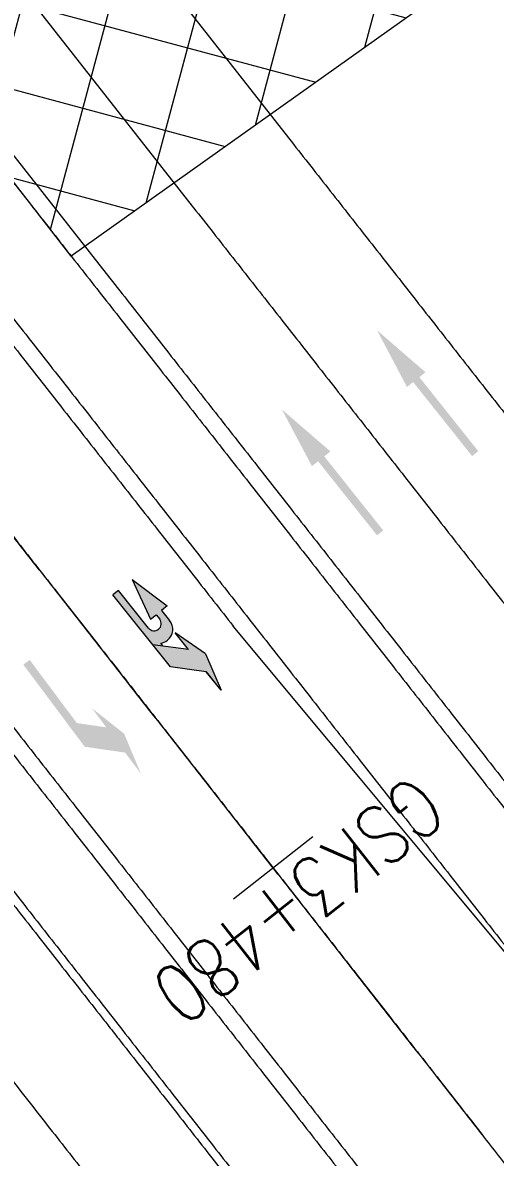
# Model space of a CAD drawing. Header units: millimetres. Extents: x 523446 to 528898, y 388189 to 392165.
# Drawn here: x 524445.52 to 524459.57, y 390439.02 to 390472.74 of the extents above; entities that cross this region are included whole.
import ezdxf
from ezdxf.enums import TextEntityAlignment as Align

# ---------------------------------------------------------------- set-up
doc = ezdxf.new("R2010")
doc.units = ezdxf.units.MM
doc.linetypes.add('白色虚线3米', pattern=[6, 3, -3])
for name, color, linetype in [('000', 7, 'Continuous'), ('000-scy-箭头', 7, 'Continuous'), ('000-scy-道路标线', 122, '白色虚线3米'), ('GSS-标注路线桩号', 7, 'Continuous'), ('MEDS道路平面中线-GSS', 7, 'Continuous'), ('侧分带与渠化岛', 3, 'Continuous')]:
    doc.layers.add(name, color=color, linetype=linetype)
doc.layers.add('000-scy-车道标线(实)', color=7, linetype='Continuous', lineweight=40)
doc.layers.add('人行横道', color=7, linetype='Continuous', lineweight=30)
doc.styles.add('MEDS', font='TXT_S.SHX', dxfattribs={"width": 0.75, "bigfont": 'hztxt.shx'})

msp = doc.modelspace()

# ---------------------------------------------------------------- hatches: boundary and pattern name
at = {"layer": '000', "linetype": 'ByBlock', "lineweight": 0}
h = msp.add_hatch(dxfattribs=at)
h.set_pattern_fill('ANSI37', color=2, scale=0.8, angle=30, style=0)
h.set_pattern_definition([(74.99999999999999, (0, 0), (-2.453451598774233, 0.6574003745604032), []), (165, (0, 0), (-0.6574003745604032, -2.453451598774233), [])])
edge = h.paths.add_edge_path()
edge.add_line((524410.16344085, 390513.1965274177), (524422.9722950036, 390522.1693150784))
edge.add_arc((524425.7360311003, 390524.6444883677), 3.710083560267057, 221.8472939745364, 337.2918521172612)
edge.add_line((524429.1585208606, 390523.2122579865), (524464.2920557925, 390478.1301153658))
edge.add_line((524464.2920557925, 390478.1301153658), (524446.9652448206, 390465.8066250968))
edge.add_line((524446.9652448206, 390465.8066250968), (524408.9315511868, 390514.7828390793))
edge.add_line((524408.9315511868, 390514.7828390793), (524410.16344085, 390513.1965274177))
at = {"layer": '000-scy-箭头', "linetype": 'ByBlock', "lineweight": 0}
for points in [[(524457.4967722326, 390462.3532460258), (524457.3133677914, 390462.2073198427), (524459.0644820004, 390460.0064665359), (524458.8810775593, 390459.8605403515), (524457.1299633489, 390462.061393658), (524456.9465589069, 390461.9154674739), (524456.0542560971, 390463.6015922868)], [(524454.6702511329, 390459.9991567132), (524454.4868466917, 390459.8532305299), (524456.237960901, 390457.6523772231), (524456.0545564597, 390457.5064510389), (524454.3034422491, 390459.7073043453), (524454.1200378073, 390459.5613781611), (524453.2277349974, 390461.247502974)], [(524448.5384775058, 390451.6120309178), (524449.0362632824, 390450.4236010435), (524448.5686790191, 390451.04947365), (524447.3658764642, 390451.2235908296), (524445.5422978431, 390453.6644939989), (524445.7300596248, 390453.8047692767), (524447.1328124102, 390451.9271514553), (524448.007577905, 390451.800520778), (524447.5867520691, 390452.3638061255)]]:
    msp.add_hatch(color=4, dxfattribs=at).paths.add_polyline_path(points)
h = msp.add_hatch(color=4, dxfattribs=at)
edge = h.paths.add_edge_path()
edge.add_line((524449.3907040053, 390454.2544938572), (524449.6935272147, 390454.2139259972))
edge.add_line((524449.6935272147, 390454.2139259972), (524449.6255201983, 390454.2988065809))
edge.add_ellipse((524449.5616857315, 390454.7158697028), major_axis=(-0.2983424936160788, 0.2983424936160788), ratio=0.999999998118422, start_angle=143.7019921471933, end_angle=173.7019921471004)
edge.add_ellipse((524449.5616857315, 390454.7158697028), major_axis=(-0.298342493622224, 0.298342493622224), ratio=0.999999998226684, start_angle=173.7019921477767, end_angle=263.7019921700085)
edge.add_line((524449.8909557564, 390454.9796835332), (524449.6535233087, 390455.2760265561))
edge.add_line((524449.6535233087, 390455.2760265561), (524449.8181583212, 390455.4079334712))
edge.add_line((524449.8181583212, 390455.4079334712), (524448.7797643102, 390456.1978831748))
edge.add_line((524448.7797643102, 390456.1978831748), (524449.3242532838, 390455.0122127258))
edge.add_line((524449.3242532838, 390455.0122127258), (524449.4888882964, 390455.1441196409))
edge.add_line((524449.4888882964, 390455.1441196409), (524449.5944138286, 390455.0124116307))
edge.add_ellipse((524449.4297788162, 390454.8805047155), major_axis=(-0.1491712467514659, 0.1491712467514659), ratio=0.9999999985957264, start_angle=173.7019921476298, end_angle=263.7019921899252, ccw=False)
edge.add_ellipse((524449.4297788162, 390454.8805047155), major_axis=(-0.1491712467486387, 0.1491712467486387), ratio=0.9999999988917664, start_angle=83.70199215596858, end_angle=173.7019921494791, ccw=False)
edge.add_line((524449.2651438037, 390454.7485978003), (524448.368176779, 390455.8681158869))
edge.add_line((524448.368176779, 390455.8681158869), (524448.2035417665, 390455.7362089717))
edge.add_line((524448.2035417665, 390455.7362089717), (524449.3907040053, 390454.2544938572))
h.paths.add_polyline_path([(524449.9183316667, 390453.5959538062), (524450.9782129001, 390453.4539662961), (524451.2875964637, 390453.0678199988), (524451.4179026182, 390452.9051829204), (524450.9613515879, 390453.9810966944), (524450.0548644922, 390454.6064113851), (524450.4505852385, 390454.112506347), (524449.3907040053, 390454.2544938572)])

# ---------------------------------------------------------------- linework, layer by layer
at = {"layer": '000-scy-车道标线(实)', "color": 4, "linetype": 'ByBlock', "lineweight": 0, "ltscale": 0.5}
msp.add_line((524463.0092203608, 390441.3365605323), (524451.7789268664, 390454.8118187955), dxfattribs=at)
at = {"layer": '000-scy-车道标线(实)', "color": 2, "linetype": 'ByBlock', "lineweight": 0}
msp.add_lwpolyline([(524410.16344085, 390513.1965274177), (524422.9722950036, 390522.1693150784), (524422.9722950036, 390522.1693150784, 0.5511450602395789), (524429.1585208606, 390523.2122579865), (524464.2920557925, 390478.1301153658), (524446.9652448206, 390465.8066250968), (524408.9315511868, 390514.7828390793)], format="xyb", close=True, dxfattribs=at)
at = {"layer": '000-scy-车道标线(实)', "color": 4, "linetype": 'ByBlock', "lineweight": 0, "ltscale": 0.5}
for points in [[(524413.2241981984, 390509.5885212887), (524448.1172673517, 390465.1471036421, 9.437063785632283e-06), (524448.7006299234, 390464.404020591, 9.364142300762128e-06), (524449.2839614226, 390463.6609195914, 9.291220826909547e-06), (524449.8672639354, 390462.9177984322, 9.218569391037414e-06), (524450.4505376754, 390462.1746572876, 9.145765760992668e-06), (524451.0337828617, 390461.4314963249, 9.072844317650777e-06), (524451.616999709, 390460.6883157157, 8.99992288443098e-06), (524452.2001884361, 390459.9451156292, 8.926925365646821e-06), (524452.7833492557, 390459.2018962394, 8.854003955258957e-06), (524453.3664823844, 390458.4586577168, 8.781276511625752e-06), (524453.9495880363, 390457.7154002356, 8.708549090240878e-06), (524454.5326664306, 390456.9721239618, 8.635433743576085e-06), (524455.1157177843, 390456.228829066, 8.562512374393566e-06), (524455.698742312, 390455.4855157203, 8.489743155547067e-06), (524456.2817402256, 390454.7421841011, 8.416745732846928e-06), (524456.8647117477, 390453.9988343715, 8.343900456230368e-06), (524457.4476570914, 390453.2554667055, 8.271249179713842e-06), (524458.0305764709, 390452.5120812771, 8.19852186148589e-06), (524458.6134701048, 390451.7686782539, 8.125482604883066e-06), (524459.1963382118, 390451.0252578029, 8.052561302980063e-06), (524459.7791810054, 390450.2818200994, 7.979445999414845e-06), (524460.361998702, 390449.5383653122, 7.90679478306001e-06), (524460.9447915151, 390448.7948936174, 7.834025599203306e-06), (524461.5275596632, 390448.0514051814, 7.761104337930449e-06), (524462.1103033649, 390447.3079001728, 7.68798905374961e-06), (524462.6930228358, 390446.5643787627, 7.615261855462118e-06), (524463.2757182865, 390445.8208411287, 7.54249269023897e-06), (524463.8583899401, 390445.0772874335, 7.469453451267675e-06), (524464.4410380102, 390444.3337178506, 7.396608265146842e-06), (524465.0236627132, 390443.5901325504, 4.045432925311202e-06), (524465.3454754502, 390443.1793827774, 4.045432925311202e-06)], [(524438.9365380721, 390471.1720686275, 6.879653769420036e-05), (524443.030995271, 390465.9573772106, 9.7285142665e-06), (524443.6143901862, 390465.2144874941, 9.655980526e-06), (524444.1977556678, 390464.4715759651, 9.5828651189e-06), (524444.781091936, 390463.7286427896, 9.5100613939e-06), (524445.3643992033, 390462.9856881435, 9.4370637851e-06), (524445.9476776868, 390462.2427121951, 9.3641423023e-06), (524446.5309276016, 390461.499715117, 9.2912208259e-06), (524447.1141491637, 390460.7566970803, 9.21856939e-06), (524447.6973425879, 390460.0136582571, 9.1457657606e-06), (524448.2805080913, 390459.2705988168, 9.0728443171e-06), (524448.8636458907, 390458.5275189297, 8.9999228842e-06), (524449.4467562007, 390457.7844187681, 8.9269253678e-06), (524450.0298392379, 390457.0412985022, 8.8540039556e-06), (524450.6128952174, 390456.2981583041, 8.7812765118e-06), (524451.1959243546, 390455.5549983453, 8.7085490913e-06), (524451.7789268664, 390454.8118187955)], [(524438.1091511103, 390460.891023291, 9.6559805256e-06), (524438.6923483531, 390460.1483259956, 9.5828651179e-06), (524439.2755176462, 390459.4056054618, 9.5100613946e-06), (524439.858659209, 390458.6628618555, 9.4370637856e-06), (524440.4417732544, 390457.9200953508, 9.3641423019e-06), (524441.0248599997, 390457.177306117, 9.2912208258e-06), (524441.6079196603, 390456.4344943253, 9.2185693899e-06), (524442.1909524525, 390455.6916601454, 9.1457657607e-06), (524442.7739585908, 390454.9488037502, 9.0728443179e-06), (524443.3569382906, 390454.205925311, 8.9999228848e-06), (524443.9398917682, 390453.4630249974, 8.9269253676e-06), (524444.5228192392, 390452.720102981, 8.8540039557e-06), (524445.1057209196, 390451.9771594318, 8.7812765116e-06), (524445.6885970262, 390451.2341945198, 8.7085490911e-06), (524446.2714477736, 390450.4912084171, 8.6354337423e-06), (524446.8542733763, 390449.7482012958, 8.5625123745e-06), (524447.437074052, 390449.0051733248, 8.4897431557e-06), (524448.019850017, 390448.2621246739, 8.4167457331e-06), (524448.6026014858, 390447.5190555159, 8.3439004565e-06), (524449.1853286743, 390446.7759660207, 8.2712491788e-06), (524449.7680318, 390446.0328563571, 8.1985218619e-06), (524450.3507110782, 390445.2897266976, 8.1254826043e-06), (524450.9333667222, 390444.546577215, 8.0525613026e-06), (524451.5159989512, 390443.8034080763, 7.9794459996e-06), (524452.0986079786, 390443.060219455, 7.9067947826e-06), (524452.6811940243, 390442.3170115169, 7.8340255994e-06), (524453.2637573009, 390441.5737844365, 7.761104337999999e-06), (524453.8462980251, 390440.8305383839, 7.6879890536e-06), (524454.4288164122, 390440.0872735303, 7.6152618562e-06), (524455.0113126811, 390439.3439900429, 7.5424926895e-06), (524455.5937870455, 390438.6006880947, 7.4694534514e-06), (524456.1762397218, 390437.857367856, 7.3966082657e-06), (524456.7586709261, 390437.1140294968, 7.3236870646e-06), (524457.3410808754, 390436.3706731873, 7.2509179154e-06), (524457.9234697851, 390435.6272990979, 7.1780727516e-06), (524458.5058378716, 390434.8839073988, 7.1050335259e-06), (524459.08818535, 390434.140498262, 7.0323824514e-06), (524459.6705124386, 390433.3970718547, 6.9595373126e-06), (524460.2528193522, 390432.6536283495, 6.8865741006e-06), (524460.8351063061, 390431.9101679171, 6.8137289726e-06), (524461.4173735188, 390431.166690726, 6.7408417635e-06), (524461.9996212049, 390430.4231969475, 6.667920642000001e-06), (524462.5818495814, 390429.6796867515, 6.5948814337e-06), (524463.1640588631, 390428.9361603097, 6.522306424999999e-06), (524463.7462492704, 390428.1926177874, 6.4492672248e-06), (524464.328421014, 390427.4490593615, 6.3764221359e-06)], [(524438.1091511103, 390460.891023291, 9.6559805256e-06), (524438.6923483531, 390460.1483259956, 9.5828651179e-06), (524439.2755176462, 390459.4056054618, 9.5100613946e-06), (524439.858659209, 390458.6628618555, 9.4370637856e-06), (524440.4417732544, 390457.9200953508, 9.3641423019e-06), (524441.0248599997, 390457.177306117, 9.2912208258e-06), (524441.6079196603, 390456.4344943253, 9.2185693899e-06), (524442.1909524525, 390455.6916601454, 9.1457657607e-06), (524442.7739585908, 390454.9488037502, 9.0728443179e-06), (524443.3569382906, 390454.205925311, 8.9999228848e-06), (524443.9398917682, 390453.4630249974, 8.9269253676e-06), (524444.5228192392, 390452.720102981, 8.8540039557e-06), (524445.1057209196, 390451.9771594318, 8.7812765116e-06), (524445.6885970262, 390451.2341945198, 8.7085490911e-06), (524446.2714477736, 390450.4912084171, 8.6354337423e-06), (524446.8542733763, 390449.7482012958, 8.5625123745e-06), (524447.437074052, 390449.0051733248, 8.4897431557e-06), (524448.019850017, 390448.2621246739, 8.4167457331e-06), (524448.6026014858, 390447.5190555159, 8.3439004565e-06), (524449.1853286743, 390446.7759660207, 8.2712491788e-06), (524449.7680318, 390446.0328563571, 8.1985218619e-06), (524450.3507110782, 390445.2897266976, 8.1254826043e-06), (524450.9333667222, 390444.546577215, 8.0525613026e-06), (524451.5159989512, 390443.8034080763, 7.9794459996e-06), (524452.0986079786, 390443.060219455, 7.9067947826e-06), (524452.6811940243, 390442.3170115169, 7.8340255994e-06), (524453.2637573009, 390441.5737844365, 7.761104337999999e-06), (524453.8462980251, 390440.8305383839, 7.6879890536e-06), (524454.4288164122, 390440.0872735303, 7.6152618562e-06), (524455.0113126811, 390439.3439900429, 7.5424926895e-06), (524455.5937870455, 390438.6006880947, 7.4694534514e-06), (524456.1762397218, 390437.857367856, 7.3966082657e-06), (524456.7586709261, 390437.1140294968, 7.3236870646e-06), (524457.3410808754, 390436.3706731873, 7.2509179154e-06), (524457.9234697851, 390435.6272990979, 7.1780727516e-06), (524458.5058378716, 390434.8839073988, 7.1050335259e-06), (524459.08818535, 390434.140498262, 7.0323824514e-06), (524459.6705124386, 390433.3970718547, 6.9595373126e-06), (524460.2528193522, 390432.6536283495, 6.8865741006e-06), (524460.8351063061, 390431.9101679171, 6.8137289726e-06), (524461.4173735188, 390431.166690726, 6.7408417635e-06), (524461.9996212049, 390430.4231969475, 6.667920642000001e-06), (524462.5818495814, 390429.6796867515, 6.5948814337e-06), (524463.1640588631, 390428.9361603097, 6.522306424999999e-06), (524463.7462492704, 390428.1926177874, 6.4492672248e-06), (524464.328421014, 390427.4490593615, 6.3764221359e-06)], [(524437.8854604939, 390455.913166087, 9.3641423024e-06), (524438.4684714816, 390455.1704733528, 9.2912208268e-06), (524439.0514559736, 390454.4277573175, 9.2185693899e-06), (524439.6344141865, 390453.685018151, 9.1457657613e-06), (524440.2173463335, 390452.9422560269, 9.0728443168e-06), (524440.8002526299, 390452.1994711168, 8.9999228847e-06), (524441.3831332921, 390451.4566635904, 8.926925369e-06), (524441.9659885358, 390450.7138336189, 8.8540039553e-06), (524442.5488185775, 390449.9709813709, 8.781276512000001e-06), (524443.1316236336, 390449.2281070168, 8.7085490903e-06), (524443.714403919, 390448.4852107284, 8.6354337429e-06), (524444.2971596457, 390447.7422926815, 8.5625123747e-06), (524444.8798910342, 390446.9993530405, 8.4897431556e-06), (524445.4625983002, 390446.2563919754, 8.4167457327e-06), (524446.0452816567, 390445.5134096615, 8.3439004559e-06), (524446.6279413209, 390444.770406267, 8.2712491795e-06), (524447.2105775112, 390444.0273819595, 8.1985218632e-06), (524447.7931904407, 390443.2843369129, 3.4868849263e-06), (524448.0431940329, 390442.9654631611, 3.4868849263e-06)], [(524442.6886263825, 390444.5286895495, 5.132166520324052e-05), (524446.4006957774, 390439.7929625348, 7.9794459994e-06), (524446.9831756282, 390439.0499386831, 7.9067947824e-06), (524447.5656336754, 390438.3068940226, 7.8340255994e-06), (524448.1480701269, 390437.5638287339, 7.7611043386e-06), (524448.7304851981, 390436.8207429878, 7.6879890533e-06), (524449.3128791049, 390436.0776369549, 7.6152618561e-06), (524449.8952520704, 390435.3345107965, 7.5424926896e-06), (524450.4776043036, 390434.5913646914, 7.4694534518e-06), (524451.0599360217, 390433.8481988091, 7.3966082649e-06), (524451.6422474411, 390433.105013318, 7.3236870643e-06), (524452.224538779, 390432.3618083882, 7.2509179144e-06), (524452.8068102503, 390431.6185841908, 7.1780727523e-06), (524453.3890620717, 390430.8753408951, 7.105033526e-06), (524453.9712944563, 390430.1320786754, 7.0323824523e-06), (524454.5535076259, 390429.3887976943, 6.9595373129e-06), (524455.1357017925, 390428.6454981269, 6.8865741002e-06)], [(524448.0431940329, 390442.9654631611, 4.6385976778e-06), (524448.3757803219, 390442.5412713021, 8.0525613028e-06), (524448.9583473764, 390441.79818529, 7.9794459992e-06), (524449.5408918147, 390441.0550790544, 7.9067947825e-06), (524450.123413861, 390440.3119527554, 7.8340255997e-06), (524450.7059137252, 390439.5688065708, 7.7611043383e-06), (524451.2883916224, 390438.8256406721, 7.6879890534e-06), (524451.8708477693, 390438.082455229, 7.6152618563e-06), (524452.4532823863, 390437.3392504064, 7.5424926897e-06), (524453.035695685, 390436.5960263799, 7.4694534516e-06), (524453.6180878817, 390435.8527833198, 7.396608264999999e-06), (524454.2004591938, 390435.1095213944, 7.3236870649e-06), (524454.7828098368, 390434.3662407756, 7.2509179145e-06), (524455.3651400273, 390433.6229416321, 7.1780727522e-06), (524455.9474499808, 390432.8796241351, 7.1050335262e-06), (524456.5297399123, 390432.1362884568, 7.032382452000001e-06), (524457.1120100411, 390431.392934763, 6.959537312999999e-06), (524457.6942605812, 390430.6495632271, 6.8865741006e-06), (524458.2764917465, 390429.9061740211, 6.8137289722e-06), (524458.8587037578, 390429.1627673109, 6.7408417623e-06), (524459.4408968278, 390428.4193432693, 6.667920642000001e-06), (524460.0230711745, 390427.6759020664, 6.5948814342e-06)], [(524440.128402051, 390442.5267498367, 5.136298702111754e-05), (524443.8430441713, 390437.7877397886, 7.9794459996e-06), (524444.4254594347, 390437.0447983207, 7.9067947822e-06), (524445.0078534828, 390436.3018352988, 7.8340255995e-06), (524445.5902265217, 390435.5588509055, 7.761104338999999e-06), (524446.1725787671, 390434.8158453122, 7.6879890531e-06), (524446.7549104339, 390434.0728186895, 7.6152618561e-06), (524447.337221748, 390433.329771195, 7.5424926895e-06), (524447.9195129159, 390432.586703011, 7.4694534514e-06), (524448.5017841556, 390431.843614306, 7.3966082647e-06), (524449.0840356821, 390431.1005052495, 7.3236870643e-06), (524449.6662677153, 390430.3573760089, 7.2509179145e-06), (524450.2484804675, 390429.6142267569, 7.1780727525e-06), (524450.8306741569, 390428.8710576624, 7.1050335261e-06)]]:
    msp.add_lwpolyline(points, format="xyb", dxfattribs=at)
at = {"layer": '000-scy-道路标线', "linetype": 'ByBlock', "lineweight": 0, "flags": 128}
for points in [[(524418.549504606, 390513.7364125487), (524453.4263755658, 390469.3155409956, 9.4370637858e-06), (524454.0098948358, 390468.572258359, 9.3641423018e-06), (524454.5933836773, 390467.8289569379, 9.2912208271e-06), (524455.1768423106, 390467.0856368982, 9.2185693909e-06), (524455.7602709469, 390466.3422984173, 9.1457657608e-06), (524456.3436698075, 390465.5989416601, 9.0728443175e-06), (524456.9270391105, 390464.8555667949, 8.9999228846e-06), (524457.510379069, 390464.1121739969, 8.9269253664e-06), (524458.0936899001, 390463.3687634368, 8.8540039552e-06), (524458.6769718186, 390462.6253352865, 8.7812765116e-06), (524459.2602250362, 390461.8818897238, 8.7085490904e-06), (524459.8434497762, 390461.1384269101, 8.6354337424e-06), (524460.4266462568, 390460.3949470142, 8.5625123745e-06), (524461.0098146898, 390459.6514502131, 8.4897431562e-06), (524461.5929552872, 390458.9079366828, 8.4167457329e-06), (524462.1760682736, 390458.1644065836, 8.3439004567e-06), (524462.759153861, 390457.4208600924, 8.2712491791e-06), (524463.3422122615, 390456.6772973851, 8.1985218617e-06), (524463.9252436964, 390455.9337186272, 8.1254826051e-06), (524464.5082483887, 390455.19012398, 8.052561302999999e-06), (524465.0912265453, 390454.4465136275, 7.9794459992e-06), (524465.6741783897, 390453.7028877297, 7.9067947833e-06), (524466.2571041238, 390452.9592464782, 7.8340255995e-06), (524466.8400039775, 390452.2155900245, 7.7611043383e-06), (524467.4228781647, 390451.4719185442, 7.6879890538e-06), (524468.0057269054, 390450.7282322026, 7.6152618564e-06), (524468.5885504035, 390449.9845311868, 7.5424926903e-06), (524469.1713488855, 390449.2408156544, 7.4694534516e-06)], [(524415.7804364618, 390511.5955454392), (524450.6735056151, 390467.1541277925, 9.4370637852e-06), (524451.2569426645, 390466.4109498796, 9.364142301e-06), (524451.840349921, 390465.6677523809, 9.2912208271e-06), (524452.4237276029, 390464.9245354646, 9.2185693906e-06), (524453.0070759226, 390464.1812993062, 9.1457657611e-06), (524453.5903951, 390463.4380440724, 9.0728443174e-06), (524454.1736853521, 390462.6947699322, 8.9999228847e-06), (524454.756946894, 390461.951477059, 8.9269253661e-06), (524455.3401799412, 390461.2081656246, 8.8540039553e-06), (524455.9233847095, 390460.4648357997, 8.7812765113e-06), (524456.5065614114, 390459.7214877608, 8.7085490904e-06), (524457.0897102684, 390458.9781216715, 8.635433742999999e-06), (524457.6728314979, 390458.2347377019, 8.5625123742e-06), (524458.2559253133, 390457.4913360258, 8.4897431557e-06), (524458.8389919265, 390456.7479168197, 8.4167457326e-06), (524459.4220315608, 390456.0044802459, 8.3439004566e-06), (524460.0050444293, 390455.2610264787, 8.2712491797e-06), (524460.5880307446, 390454.5175556942, 8.1985218608e-06), (524461.1709907271, 390453.7740680578, 8.1254826051e-06), (524461.7539245974, 390453.0305637348, 8.052561302999999e-06), (524462.3368325656, 390452.287042904, 7.9794459992e-06), (524462.9197148519, 390451.5435057305, 7.9067947832e-06), (524463.5025716639, 390450.7999523971, 7.8340255995e-06), (524464.0854032257, 390450.056383064, 7.7611043382e-06), (524464.6682097537, 390449.3127979025, 7.6879890539e-06), (524465.2509914655, 390448.569197081, 7.615261856000001e-06), (524465.8337485688, 390447.8255807815, 7.5424926903e-06), (524466.4164812877, 390447.081949165, 7.469453452e-06), (524466.999189838, 390446.3383024026, 7.3966082653e-06), (524467.5818744337, 390445.594640668, 7.3236870646e-06), (524468.1645352917, 390444.8509641316, 7.2509179158e-06), (524468.7471726289, 390444.1072729625, 7.178072751e-06), (524469.3297866614, 390443.3635673327, 7.1050335263e-06), (524469.9123776085, 390442.6198474089, 7.0323824515e-06)], [(524437.9449275655, 390466.7664348238, 1.00202349917e-05), (524438.5283550703, 390466.0237451921, 9.9472372882e-06), (524439.1117529153, 390465.2810322618, 9.8744334734e-06), (524439.6951213161, 390464.5382962045, 9.8014357983e-06), (524440.2784604885, 390463.7955371909, 9.7285142669e-06), (524440.8617706482, 390463.0527553925, 9.6559805262e-06), (524441.4450520105, 390462.3099509804, 9.5828651186e-06), (524442.0283047912, 390461.5671241257, 9.5100613936e-06), (524442.611529206, 390460.8242749996, 9.437063785e-06), (524443.1947254707, 390460.081403773, 9.3641423022e-06), (524443.7778938006, 390459.3385106171, 9.2912208259e-06), (524444.361034412, 390458.5955957028, 9.2185693897e-06), (524444.9441475201, 390457.8526592013, 9.1457657604e-06), (524445.5272333411, 390457.1097012835, 9.0728443177e-06), (524446.1102920907, 390456.3667221203, 8.9999228847e-06), (524446.6933239845, 390455.6237218828, 8.926925367999999e-06), (524447.2763292385, 390454.8807007417, 8.8540039556e-06), (524447.8593080685, 390454.1376588679, 8.7812765119e-06), (524448.4422606904, 390453.3945964325, 8.7085490907e-06), (524449.02518732, 390452.6515136062, 8.6354337424e-06), (524449.6080881734, 390451.9084105598, 8.5625123744e-06), (524450.1909634661, 390451.165287464, 8.4897431556e-06), (524450.7738134144, 390450.4221444899, 8.4167457327e-06), (524451.3566382342, 390449.678981808, 8.3439004564e-06), (524451.9394381413, 390448.9357995891, 8.2712491789e-06), (524452.5222133518, 390448.1925980038, 8.1985218618e-06), (524453.1049640818, 390447.4493772232, 8.1254826042e-06), (524453.6876905471, 390446.7061374173, 8.0525613026e-06), (524454.270392964, 390445.9628787572, 7.9794459991e-06), (524454.8530715483, 390445.2196014135, 7.9067947828e-06), (524455.4357265162, 390444.4763055567, 7.8340255994e-06), (524456.0183580837, 390443.7329913575, 7.7611043382e-06), (524456.6009664668, 390442.9896589863, 7.6879890535e-06), (524457.1835518822, 390442.2463086137, 7.6152618557e-06), (524457.7661145453, 390441.5029404104, 7.5424926901e-06), (524458.3486546726, 390440.7595545466, 7.4694534513e-06), (524458.9311724802, 390440.0161511929, 3.446709260465565e-06), (524459.2026040639, 390439.6697260902, 3.446709260465565e-06)], [(524437.6607340458, 390450.9357083423, 9.072844317e-06), (524438.2435669393, 390450.1930169611, 8.9999228844e-06), (524438.8263747867, 390449.450302221, 8.9269253685e-06), (524439.409157804, 390448.7075642927, 8.8540039548e-06), (524439.9919162064, 390447.9648033465, 8.7812765112e-06), (524440.5746502128, 390447.2220195496, 3.909881459835383e-06), (524440.8362665209, 390446.88851886, 3.909881459835383e-06)], [(524437.4350138267, 390445.9586253333, 8.7812765111e-06), (524438.0176767837, 390445.2159320933, 3.861737261173694e-06), (524438.2760404109, 390444.8865777565, 3.861737261173694e-06)]]:
    msp.add_lwpolyline(points, format="xyb", dxfattribs=at)
at = {"layer": 'GSS-标注路线桩号', "color": 7, "linetype": 'ByBlock', "lineweight": 0}
msp.add_line((524454.1511879083, 390448.5460621813), (524451.7903528836, 390446.6949927643), dxfattribs=at)
at = {"layer": 'MEDS道路平面中线-GSS', "color": 6, "linetype": 'ByBlock', "lineweight": 0}
for points in [[(524469.730452595, 390426.226440257, 9.952e-06), (524468.777845443, 390427.443391105, 1.0147e-05), (524467.825188899, 390428.660303288, 1.0342e-05), (524466.872482014, 390429.87717606, 1.0537e-05), (524465.919723841, 390431.094008676, 1.0732e-05), (524464.96691343, 390432.310800389, 1.0927e-05), (524464.014049835, 390433.527550454, 1.1123e-05), (524463.061132107, 390434.744258125, 1.1318e-05), (524462.108159299, 390435.960922654, 1.1513e-05), (524461.155130462, 390437.177543297, 1.1708e-05), (524460.20204465, 390438.394119306, 1.1903e-05), (524459.248900915, 390439.610649936, 1.2098e-05), (524458.295698309, 390440.827134438, 1.2293e-05), (524457.342435886, 390442.043572066, 1.2489e-05), (524456.389112697, 390443.259962074, 1.2684e-05), (524455.435727797, 390444.476303713, 1.2879e-05), (524454.482280238, 390445.692596237, 1.3074e-05), (524453.528769074, 390446.908838898, 1.3269e-05), (524452.575193357, 390448.125030949, 1.3464e-05), (524451.621552142, 390449.341171641, 1.3659e-05), (524450.667844481, 390450.557260227, 1.3854e-05), (524449.714069429, 390451.773295959, 1.405e-05), (524448.760226039, 390452.989278089, 1.4245e-05), (524447.806313365, 390454.205205867, 1.444e-05), (524446.852330462, 390455.421078546, 1.4635e-05), (524445.898276383, 390456.636895377, 1.483e-05), (524444.944150184, 390457.852655611, 1.5025e-05), (524443.989950917, 390459.068358499, 1.522e-05), (524443.035677638, 390460.284003291, 1.5416e-05), (524442.081329402, 390461.499589239, 1.5611e-05), (524441.126905264, 390462.715115592, 1.5806e-05), (524440.172404278, 390463.930581601, 1.6001e-05), (524439.217825499, 390465.145986516, 1.6196e-05), (524438.263167984, 390466.361329586, 1.6391e-05)], [(524512.562043583, 390371.435705266, 1.171e-06), (524511.610676506, 390372.653625804, 1.366e-06), (524510.659302774, 390373.871541144, 1.561e-06), (524509.707921437, 390375.089450542, 1.756e-06), (524508.756531545, 390376.307353258, 1.951e-06)]]:
    msp.add_lwpolyline(points, format="xyb", dxfattribs=at)
at = {"layer": '人行横道', "color": 4, "linetype": 'ByBlock', "lineweight": 0}
for p, q in [((524448.7797643102, 390456.1978831748), (524449.8181583212, 390455.4079334712)), ((524448.7797643102, 390456.1978831748), (524449.3242532838, 390455.0122127258)), ((524448.368176779, 390455.8681158869), (524448.2035417665, 390455.7362089717)), ((524449.9183316667, 390453.5959538062), (524448.2035417665, 390455.7362089717)), ((524449.2651438037, 390454.7485978003), (524448.368176779, 390455.8681158869)), ((524449.8181583212, 390455.4079334712), (524449.6535233087, 390455.2760265561)), ((524449.3242532838, 390455.0122127258), (524449.4888882964, 390455.1441196409)), ((524449.4888882964, 390455.1441196409), (524449.5944138286, 390455.0124116307)), ((524449.6535233087, 390455.2760265561), (524449.8909557564, 390454.9796835332)), ((524449.6935272147, 390454.2139259972), (524449.6255201983, 390454.2988065809)), ((524449.8254995623, 390454.3865996774), (524449.8254995623, 390454.3865996774)), ((524450.4505852385, 390454.112506347), (524450.0548644922, 390454.6064113851)), ((524450.9613515879, 390453.9810966944), (524450.0548644922, 390454.6064113851)), ((524450.4505852385, 390454.112506347), (524450.0548644922, 390454.6064113851)), ((524450.4505852385, 390454.112506347), (524449.3907040053, 390454.2544938572)), ((524450.9613515879, 390453.9810966944), (524451.4179026182, 390452.9051829204)), ((524450.9782129001, 390453.4539662961), (524449.9183316667, 390453.5959538062)), ((524451.4179026182, 390452.9051829204), (524450.9782129001, 390453.4539662961)), ((524450.9782129001, 390453.4539662961), (524451.2875964637, 390453.0678199988))]:
    msp.add_line(p, q, dxfattribs=at)
for centre, radius, start, end in [((524449.5616857315, 390454.7158697028), 0.4219199999818713, 218.7019921651109, 218.7019921651109), ((524449.4297788162, 390454.8805047155), 0.2109599999909356, 308.7019921770897, 38.70199216511096), ((524449.5616857315, 390454.7158697028), 0.4219199999818713, 308.7019921770897, 38.70199216511096), ((524449.4297788162, 390454.8805047155), 0.2109599999909355, 218.7019921651109, 308.7019921770897), ((524449.5616857315, 390454.7158697028), 0.4219199999818713, 278.7019922220709, 308.7019921770897)]:
    msp.add_arc(centre, radius, start, end, dxfattribs=at)
at = {"layer": '侧分带与渠化岛', "color": 3, "linetype": 'Continuous', "lineweight": 0, "flags": 128}
for points in [[(524440.2744599213, 390470.2760313394, -1.01180200843017e-06), (524440.5067917416, 390469.9803256334, -2.523327213313173e-06), (524441.0903491597, 390469.2375321393, -2.505058748421891e-06), (524441.6738759747, 390468.4947160913, -2.486809321915299e-06), (524442.2573724044, 390467.7518776579, -2.468559899165764e-06), (524442.8408386651, 390467.0090170102, -2.450377982869978e-06), (524443.4242749724, 390466.2661343195, -2.43208009507514e-06), (524444.0076815415, 390465.523229757, -2.41394665805354e-06), (524444.591058589, 390464.7803034939, -2.395745723873859e-06), (524445.17440633, 390464.0373557014, -2.377515348057262e-06), (524445.7577249795, 390463.294386552, -2.359236498423757e-06), (524446.3410147555, 390462.5513962147, -2.341103082258308e-06), (524446.924275872, 390461.8083848617, -2.322872714104898e-06), (524447.507508545, 390461.0653526647, -2.304604294363407e-06), (524448.0907129908, 390460.3222997938, -2.28644143992486e-06), (524448.6738894255, 390459.5792264204, -2.268211079467508e-06), (524449.2570380649, 390458.8361327155, -2.24998072129275e-06), (524449.8401591239, 390458.093018851, -2.231779829741337e-06), (524450.4232528202, 390457.3498849957, -2.213568499068795e-06), (524451.0063193673, 390456.6067313236, -2.195270637965121e-06), (524451.5893589836, 390455.8635580032, -2.177107800469945e-06), (524452.1723718843, 390455.1203652058, -2.158858435875736e-06), (524452.7553582846, 390454.3771531032, -2.140628093168174e-06), (524453.3383184012, 390453.6339218659, -2.122416771095489e-06), (524453.9212524501, 390452.8906716645, -2.104186433362138e-06), (524454.5041606473, 390452.1474026698, -2.085975113862071e-06), (524455.087043209, 390451.4041150525, -2.067812294449645e-06), (524455.6699003506, 390450.6608089845, -2.049533464802988e-06), (524456.252732289, 390449.9174846352, -2.031370651025746e-06), (524456.8355392398, 390449.1741421762, -2.013140326030518e-06), (524457.4183214199, 390448.4307817773, -1.994929015888151e-06), (524458.0010790444, 390447.6874036102, -1.976650190432868e-06), (524458.5838123292, 390446.9440078461, -1.958419872486393e-06), (524459.1665214922, 390446.2005946534, -1.94027608446905e-06), (524459.7492067491, 390445.4571642034, -1.921997263273911e-06), (524460.3318683138, 390444.7137166697, -1.903853479812816e-06), (524460.914506406, 390443.9702522181, -1.885574661700001e-06), (524461.4971212393, 390443.2267710231, -1.867363362544332e-06), (524462.0797130307, 390442.4832732538)], [(524442.2402796979, 390471.820554763, -1.011802008231416e-06), (524442.4726177691, 390471.5248411009, -2.523327213462745e-06), (524443.0562377073, 390470.7819680293, -2.505058748339777e-06), (524443.6398265915, 390470.0390729711, -2.4868093219127e-06), (524444.2233846372, 390469.2961560981, -2.468559899104933e-06), (524444.8069120604, 390468.5532175815, -2.450377982951116e-06), (524445.3904090768, 390467.810257593, -2.432080095151022e-06), (524445.9738759027, 390467.0672763023, -2.413946658215965e-06), (524446.5573127533, 390466.3242738827, -2.395745723826914e-06), (524447.1407198448, 390465.581250504, -2.377515348133782e-06), (524447.7240973918, 390464.8382063395, -2.359236498199679e-06), (524448.3074456116, 390464.095141559, -2.341103082298413e-06), (524448.8907647206, 390463.3520563319, -2.322872713927296e-06), (524449.4740549324, 390462.6089508333, -2.304604294389422e-06), (524450.0573164646, 390461.8658252316, -2.286441440017688e-06), (524450.6405495331, 390461.1226796983, -2.268211079457298e-06), (524451.2237543532, 390460.3795144055, -2.249980721243276e-06), (524451.8069311412, 390459.6363295235, -2.231779829559677e-06), (524452.3900801139, 390458.8931252221, -2.213568499001792e-06), (524452.9732014851, 390458.1499016754, -2.195270637970383e-06), (524453.5562954725, 390457.4066590525, -2.177107800493542e-06), (524454.139362293, 390456.6633975231, -2.158858435817862e-06), (524454.7224021608, 390455.92011726, -2.140628093339973e-06), (524455.3054152922, 390455.1768184346, -2.122416771124287e-06), (524455.8884019043, 390454.433501216, -2.104186433251906e-06), (524456.4713622127, 390453.6901657757, -2.085975114075777e-06), (524457.0542964336, 390452.9468122848, -2.06781229457863e-06), (524457.6372047826, 390452.2034409147, -2.049533464641794e-06), (524458.2200874764, 390451.4600518353, -2.031370651037533e-06), (524458.8029447311, 390450.7166452177, -2.013140326020329e-06), (524459.3857767631, 390449.9732212324, -1.994929015938559e-06), (524459.968583788, 390449.2297800506, -1.97665019035443e-06), (524460.5513660214, 390448.4863218442, -1.958419872482343e-06), (524461.1341236817, 390447.7428467807, -1.940276084385856e-06), (524461.7168569845, 390446.9993550318, -1.921997263306018e-06), (524462.2995661433, 390446.2558467718, -1.903853479674578e-06), (524462.8822513788, 390445.5123221654, -3.946623893999313e-06), (524464.1017914191, 390443.9560404995)], [(524437.7159196497, 390460.5822043285, 9.655786633207318e-06), (524438.2991048755, 390459.8395223352, 9.582982894886625e-06), (524438.8822622427, 390459.0968169884, 9.510061393803492e-06), (524439.465391969, 390458.3540884566, 9.43694599218748e-06), (524440.0484942679, 390457.6113369128, 9.364412329763426e-06), (524440.6315693599, 390456.8685625223, 9.291490856315224e-06), (524441.2146174561, 390456.1257654619, 9.21841717961272e-06), (524441.797638772, 390455.3829459022, 9.145765759911613e-06), (524442.3806335276, 390454.6401040091, 9.072844317962473e-06), (524442.9636019345, 390453.8972399585, 8.999922884333915e-06), (524443.5465442095, 390453.1543539198, 8.927119318369737e-06), (524444.1294605689, 390452.411446063, 8.854273996751893e-06), (524444.7123512288, 390451.6685165589, 8.781082552374173e-06), (524445.2952164018, 390450.9255655818, 8.708431201513286e-06), (524445.8780563092, 390450.1825932958, 8.635433744495193e-06), (524446.4608711615, 390449.439599878, 8.562512373066867e-06), (524447.043661178, 390448.6965854954, 8.48966708485425e-06), (524447.6264265734, 390447.9535503195, 8.416745732753185e-06), (524448.2091675628, 390447.2104945221, 8.34390045645809e-06), (524448.7918843632, 390446.4674182725, 8.271249178304407e-06), (524449.3745771915, 390445.7243217399, 8.19813385880773e-06), (524449.9572462592, 390444.9812051008, 8.125482603439156e-06), (524450.5398917883, 390444.2380685182, 8.052561302625714e-06), (524451.1225139895, 390443.4949121687, 7.979716063194338e-06), (524451.7051130816, 390442.7517362197, 7.906600761976982e-06), (524452.287689279, 390442.0085408439, 7.833679489804171e-06), (524452.8702427986, 390441.2653262101, 7.761104338256496e-06), (524453.4527738583, 390440.5220924869, 7.687989053734301e-06), (524454.0352826703, 390439.7788398496, 7.615413918547569e-06), (524454.6177694545, 390439.0355684636, 7.542298645055306e-06), (524455.2002344227, 390438.2922785048, 7.469453451460854e-06), (524455.7826777949, 390437.5489701387, 7.396802319682427e-06), (524456.3650997854, 390436.8056435375, 7.323763085722093e-06), (524456.9475006103, 390436.0622988726, 7.250993933781679e-06), (524457.5298804858, 390435.3189363133, 7.177878685658488e-06), (524458.1122396274, 390434.5755560313, 7.105033526659821e-06), (524458.6945782526, 390433.832158195, 7.032576530554932e-06), (524459.2768965795, 390433.0887429722, 6.959537312875653e-06), (524459.859194819, 390432.3453105403, 6.886380018808108e-06), (524460.4414731894, 390431.6018610667, 6.813728973275882e-06), (524461.0237319097, 390430.8583947179, 6.74095985128582e-06), (524461.6059711941, 390430.1149116668, 6.668114738822308e-06), (524462.1881912583, 390429.3714120846, 6.594687338441058e-06), (524462.7703923157, 390428.6278961449, 6.522112322413805e-06), (524463.3525745906, 390427.8843640076, 6.449191234344217e-06)], [(524437.4990562467, 390456.8102219378, 9.436945992389677e-06), (524438.0820998172, 390456.067545196, 9.364412329756077e-06), (524438.6651166361, 390455.3248450337, 9.291490856689103e-06), (524439.2481069104, 390454.5821216319, 9.218417179774284e-06), (524439.8310708567, 390453.8393751607, 9.145765759814436e-06), (524440.4140086966, 390453.096605783, 9.072844317609743e-06), (524440.9969206394, 390452.3538136778, 8.999922884663518e-06), (524441.5798069031, 390451.6109990132, 8.927119318552525e-06), (524442.1626677037, 390450.868161959, 8.85427399659765e-06), (524442.7455032576, 390450.1253026858, 8.781082552032577e-06), (524443.3283137752, 390449.3824213703, 8.708431201891043e-06), (524443.9110994815, 390448.6395181719, 8.635433744225893e-06), (524444.4938605838, 390447.8965932718, 8.562512372673532e-06), (524445.0765973026, 390447.1536468348, 8.489667084846954e-06), (524445.6593098526, 390446.4106790329, 8.416745732853961e-06), (524446.2419984484, 390445.6676900382, 8.343900456760159e-06), (524446.8246633075, 390444.9246800191, 8.27124917813492e-06), (524447.4073046471, 390444.1816491448, 8.198133858442095e-06), (524447.9899226762, 390443.438597594, 8.125482603457657e-06), (524448.5725176204, 390442.6955255258, 8.052561303022142e-06), (524449.155089687, 390441.9524331206, 7.979716062839948e-06), (524449.7376390968, 390441.2093205432, 7.906600762090013e-06), (524450.3201660628, 390440.466187968, 7.83367949011941e-06), (524450.9026708028, 390439.7230355627, 7.761104338481886e-06), (524451.4851535358, 390438.9798634941, 7.687989053078952e-06), (524452.0676144707, 390438.2366719415, 7.615413918392085e-06), (524452.6500538309, 390437.4934610662, 7.542298645028363e-06), (524453.2324718251, 390436.7502310479, 7.469453451195605e-06), (524453.8148686753, 390436.006982049, 7.396802320422169e-06), (524454.3972445951, 390435.2637142428, 7.323763085752407e-06), (524454.9795998002, 390434.5204278009, 7.250993933865133e-06), (524455.5619345073, 390433.7771228922, 7.177878685363538e-06), (524456.1442489306, 390433.0337996895, 7.105033526727013e-06), (524456.7265432895, 390432.2904583591, 7.032576530507694e-06), (524457.3088178022, 390431.5470990684, 6.959537312736874e-06), (524457.8910726769, 390430.8037219979, 6.886380018368953e-06), (524458.4733081327, 390430.0603273142, 6.813728973332124e-06), (524459.0555243911, 390429.3169151807, 6.740959851108279e-06), (524459.6377216639, 390428.5734857728, 6.668114738702141e-06), (524460.2199001672, 390427.8300392612, 6.594687338219795e-06)]]:
    msp.add_lwpolyline(points, format="xyb", dxfattribs=at)

# ---------------------------------------------------------------- texts
at = {"layer": 'GSS-标注路线桩号', "color": 7, "linetype": 'ByBlock', "lineweight": 0, "style": 'MEDS', "width": 0.8}
msp.add_text('GSK3+480', height=1.75, rotation=218.0990727016402, dxfattribs=at).set_placement((524453.7266237412, 390446.6565198377), align=Align.MIDDLE)

doc.saveas('drawing.dxf')
